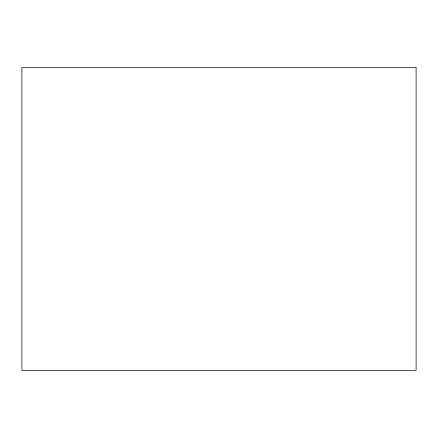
<?xml version="1.0" encoding="UTF-8"?>
<svg xmlns="http://www.w3.org/2000/svg" width="438" height="438" viewBox="0 0 438 438"><rect width="100%" height="100%" fill="white"/><g stroke="black" fill="none" stroke-linecap="round" stroke-linejoin="round"><path stroke-width="0.66" d="M416.1 67.655L21.9 67.655L21.9 370.345L416.1 370.345L416.1 67.655"/></g></svg>
